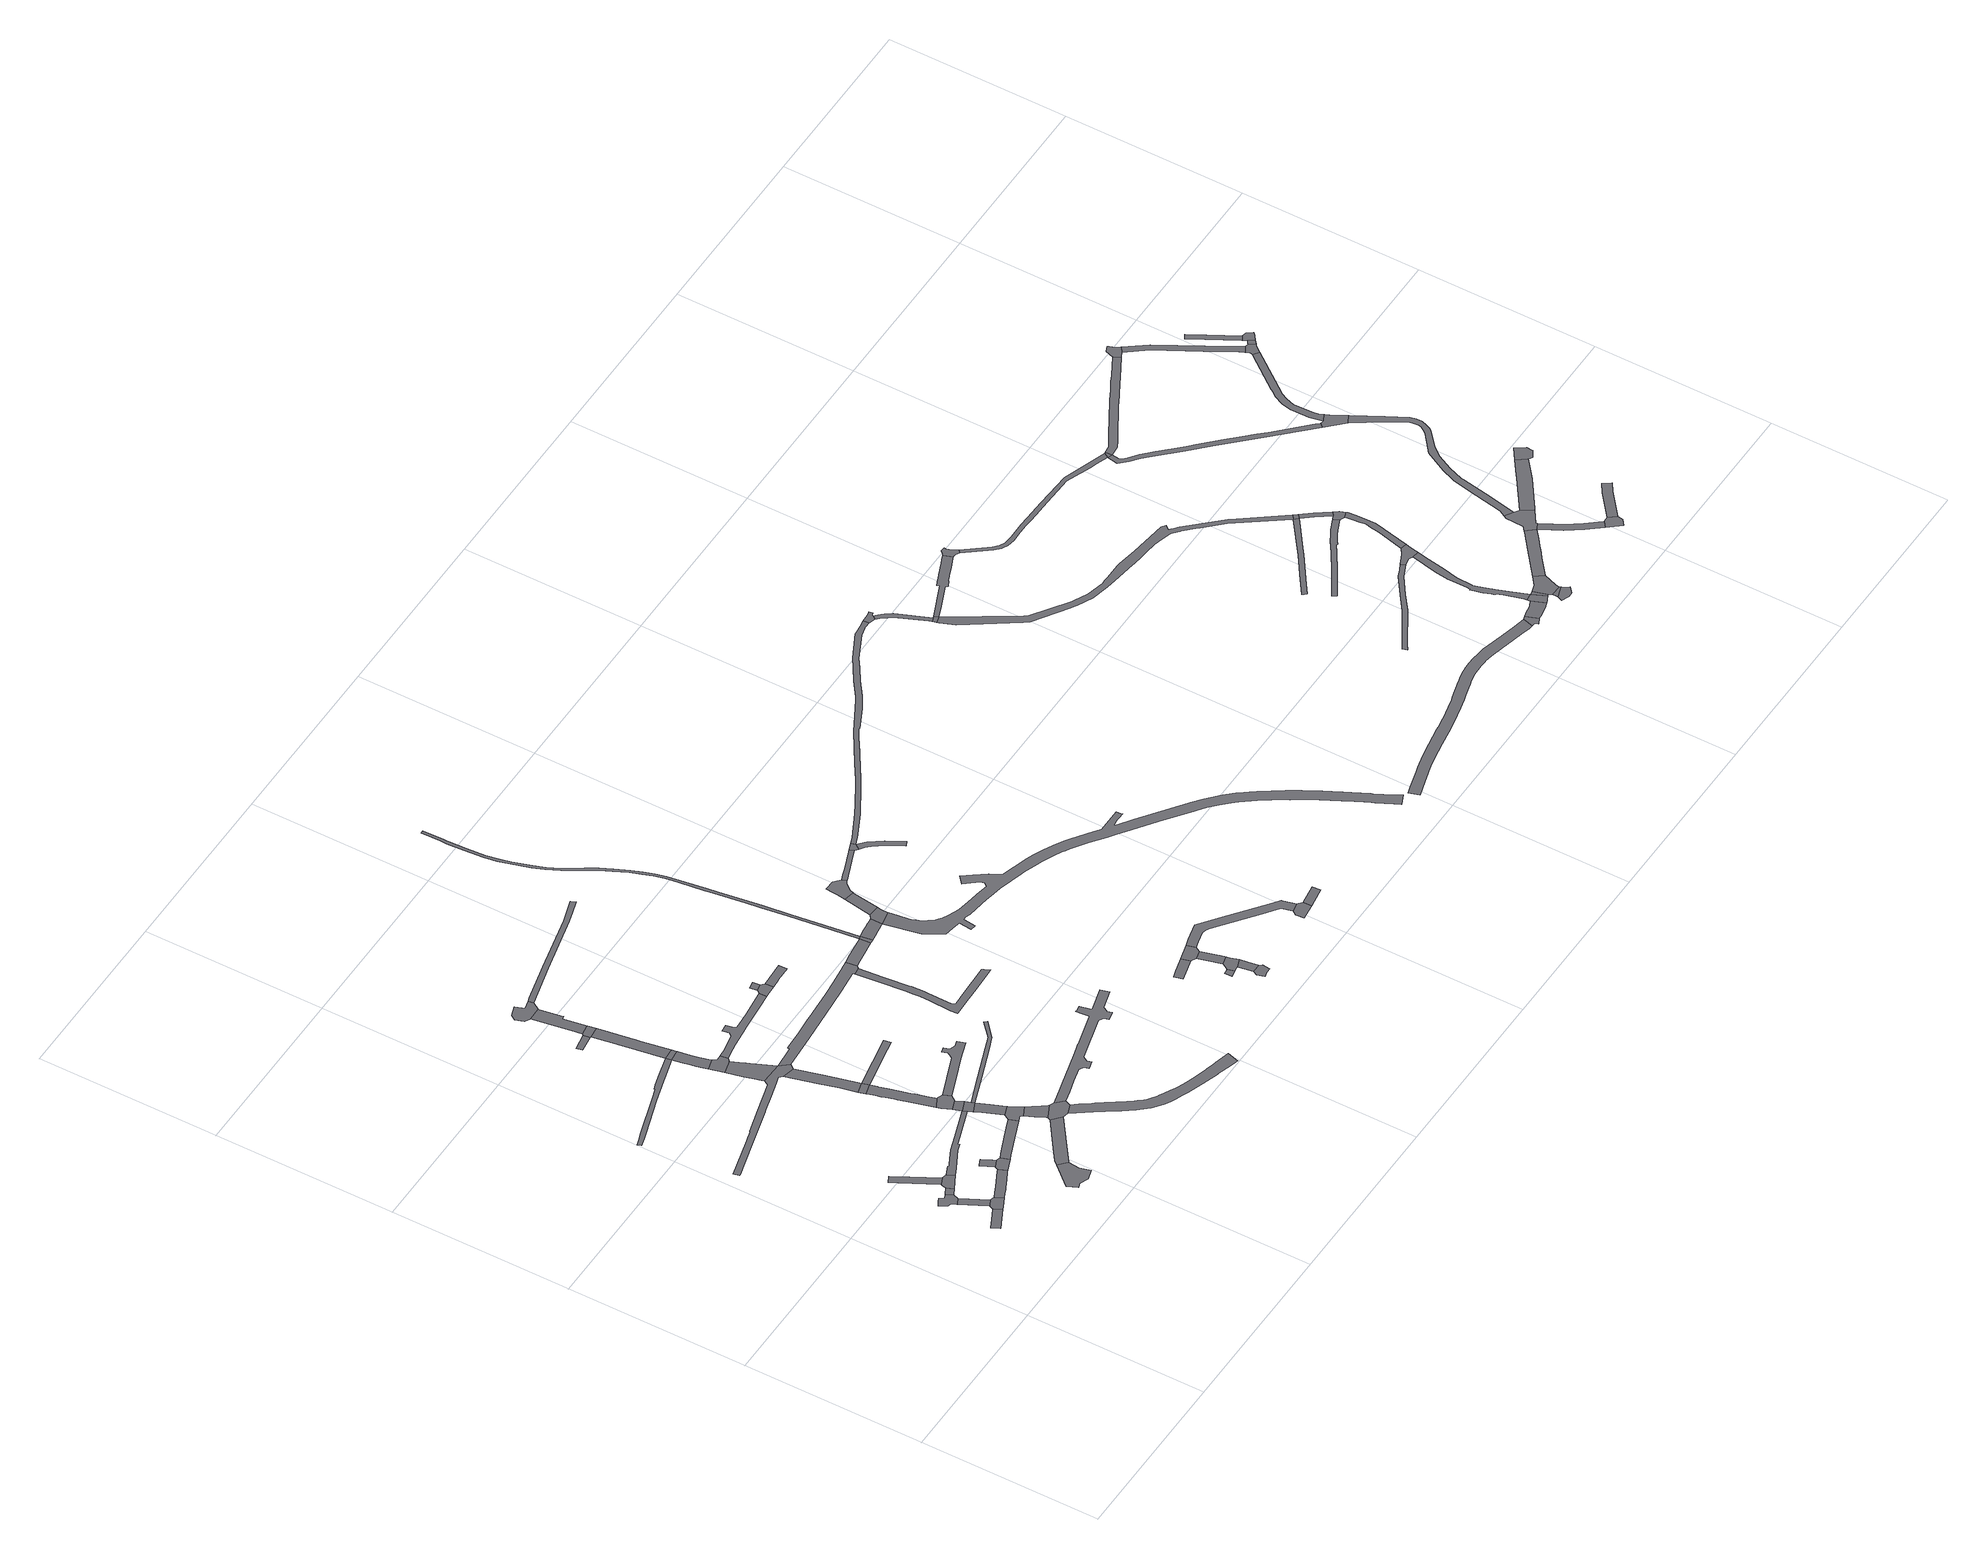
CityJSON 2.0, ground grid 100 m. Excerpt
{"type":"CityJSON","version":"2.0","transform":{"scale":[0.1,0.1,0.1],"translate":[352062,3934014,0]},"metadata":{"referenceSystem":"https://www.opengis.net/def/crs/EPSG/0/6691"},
"CityObjects":{
"road1":{"type":"Road","attributes":{"RoadStructureAttribute.sectionType":"1"},"geometry":[{"type":"MultiSurface","lod":"1","boundaries":[[[0,1,2,3,4,5]]]}]},
"road2":{"type":"Road","geometry":[{"type":"MultiSurface","lod":"1","boundaries":[[[6,7,8,9,10,11,12,13,14,15,16,17,18,19]]]}]},
"road3":{"type":"Road","attributes":{"RoadStructureAttribute.sectionType":"1"},"geometry":[{"type":"MultiSurface","lod":"1","boundaries":[[[20,14,13,21]]]}]},
"road4":{"type":"Road","geometry":[{"type":"MultiSurface","lod":"1","boundaries":[[[4,22,23,24,20,21,5]]]}]},
"road5":{"type":"Road","attributes":{"RoadStructureAttribute.sectionType":"1"},"geometry":[{"type":"MultiSurface","lod":"1","boundaries":[[[25,16,15,26,27]]]}]},
"road6":{"type":"Road","attributes":{"RoadStructureAttribute.sectionType":"1"},"geometry":[{"type":"MultiSurface","lod":"1","boundaries":[[[28,29,30,31,32,33]]]}]},
"road7":{"type":"Road","geometry":[{"type":"MultiSurface","lod":"1","boundaries":[[[34,35,28,33,36,25,27]]]}]},
"road8":{"type":"Road","attributes":{"RoadStructureAttribute.sectionType":"1"},"geometry":[{"type":"MultiSurface","lod":"1","boundaries":[[[37,38,39,24,23,40,41,42,43,44,45,46]]]}]},
"road9":{"type":"Road","attributes":{"RoadStructureAttribute.sectionType":"1"},"geometry":[{"type":"MultiSurface","lod":"1","boundaries":[[[47,48,49,50,51,52,53]]]}]},
"road10":{"type":"Road","geometry":[{"type":"MultiSurface","lod":"1","boundaries":[[[45,54,55,47,53,46]]]}]},
"road11":{"type":"Road","attributes":{"RoadStructureAttribute.sectionType":"1"},"geometry":[{"type":"MultiSurface","lod":"1","boundaries":[[[56,57,58,59,60,61,62,63,64,65,66,67,68,69,70,71,72,73,74,75,76,77,78]]]}]},
"road12":{"type":"Road","geometry":[{"type":"MultiSurface","lod":"1","boundaries":[[[79,80,81,82,83,84,85,86]]]}]},
"road13":{"type":"Road","attributes":{"RoadStructureAttribute.sectionType":"1"},"geometry":[{"type":"MultiSurface","lod":"1","boundaries":[[[87,88,89,90,91,92,93,94,95,96,97,98,99,100,101,102,103,87,104,105,106,107,108,109,110,111,112,113,114,115,116]]]}]},
"road14":{"type":"Road","attributes":{"RoadStructureAttribute.sectionType":"1"},"geometry":[{"type":"MultiSurface","lod":"1","boundaries":[[[34,117,118,119,120,121,122,123,124,125,126,127,128,129,35]]]}]},
"road15":{"type":"Road","attributes":{"RoadStructureAttribute.sectionType":"1"},"geometry":[{"type":"MultiSurface","lod":"1","boundaries":[[[130,131,132,133,134,135,136,137,138,55,54]]]}]},
"road16":{"type":"Road","attributes":{"RoadStructureAttribute.sectionType":"1"},"geometry":[{"type":"MultiSurface","lod":"1","boundaries":[[[85,139,140,141,142,143,144,86]]]}]},
"road17":{"type":"Road","attributes":{"RoadStructureAttribute.sectionType":"1"},"geometry":[{"type":"MultiSurface","lod":"1","boundaries":[[[145,146,147,148]]]}]},
"road18":{"type":"Road","geometry":[{"type":"MultiSurface","lod":"1","boundaries":[[[149,150,151,152,153,111,110,154]]]}]},
"road19":{"type":"Road","geometry":[{"type":"MultiSurface","lod":"1","boundaries":[[[155,156,88,87,116]]]}]},
"road20":{"type":"Road","geometry":[{"type":"MultiSurface","lod":"1","boundaries":[[[157,158,159,160,59,58,161,162,163,164,165,149,154]]]}]},
"road21":{"type":"Road","attributes":{"RoadStructureAttribute.sectionType":"1"},"geometry":[{"type":"MultiSurface","lod":"1","boundaries":[[[166,167,168,169,170,171,172,173,174,175,176,177,178,179,180,181,182,183,184,185]]]}]},
"road22":{"type":"Road","geometry":[{"type":"MultiSurface","lod":"1","boundaries":[[[175,186,187,176]]]}]},
"road23":{"type":"Road","attributes":{"RoadStructureAttribute.sectionType":"1"},"geometry":[{"type":"MultiSurface","lod":"1","boundaries":[[[188,189,190,123]]]}]},
"road24":{"type":"Road","attributes":{"RoadStructureAttribute.sectionType":"1"},"geometry":[{"type":"MultiSurface","lod":"1","boundaries":[[[191,192,193,187,186,194,56,78]]]}]},
"road25":{"type":"Road","geometry":[{"type":"MultiSurface","lod":"1","boundaries":[[[188,123,122,195,196,197,198]]]}]},
"road26":{"type":"Road","geometry":[{"type":"MultiSurface","lod":"1","boundaries":[[[199,190,189,200,201,166,185]]]}]},
"road27":{"type":"Road","attributes":{"RoadStructureAttribute.sectionType":"1"},"geometry":[{"type":"MultiSurface","lod":"1","boundaries":[[[156,202,203,204,205,206,207,208,209,210,211,212,88]]]}]},
"road28":{"type":"Road","attributes":{"RoadStructureAttribute.sectionType":"1"},"geometry":[{"type":"MultiSurface","lod":"1","boundaries":[[[213,214,197,196,215,216,217]]]}]},
"road29":{"type":"Road","geometry":[{"type":"MultiSurface","lod":"1","boundaries":[[[218,133,132,219,220,221,222,223,224,225,226,213,217]]]}]},
"road30":{"type":"Road","geometry":[{"type":"MultiSurface","lod":"1","boundaries":[[[147,207,206,227,228,148]]]}]},
"road31":{"type":"Road","attributes":{"RoadStructureAttribute.sectionType":"1"},"geometry":[{"type":"MultiSurface","lod":"1","boundaries":[[[227,229,230,231,232,233,234,235,228]]]}]},
"road32":{"type":"Road","attributes":{"RoadStructureAttribute.sectionType":"1"},"geometry":[{"type":"MultiSurface","lod":"1","boundaries":[[[221,236,237,238,239,240,241,242,243,222]]]}]},
"road33":{"type":"Road","geometry":[{"type":"MultiSurface","lod":"1","boundaries":[[[244,245,239,238,141,140,246,247]]]}]},
"road34":{"type":"Road","geometry":[{"type":"MultiSurface","lod":"1","boundaries":[[[234,233,248,249,250,251,252,253,254,255,256]]]}]},
"road35":{"type":"Road","attributes":{"RoadStructureAttribute.sectionType":"1"},"geometry":[{"type":"MultiSurface","lod":"1","boundaries":[[[175,257,258,259,186]]]}]},
"road36":{"type":"Road","attributes":{"RoadStructureAttribute.sectionType":"1"},"geometry":[{"type":"MultiSurface","lod":"1","boundaries":[[[260,261,262,263,264,265,266,267,268,269,270,271,272,201,200]]]}]},
"road37":{"type":"Road","geometry":[{"type":"MultiSurface","lod":"1","boundaries":[[[273,274,275,276,277,278,279,280,281,282,151,150,283,284,285,286,287,288]]]}]},
"road38":{"type":"Road","attributes":{"RoadStructureAttribute.sectionType":"1"},"geometry":[{"type":"MultiSurface","lod":"1","boundaries":[[[197,289,290,291,292,293,294,295,296,297,198]]]}]},
"road39":{"type":"Road","attributes":{"RoadStructureAttribute.sectionType":"1"},"geometry":[{"type":"MultiSurface","lod":"1","boundaries":[[[246,298,299,300,301,302,303,304,305,306,307,308,309,310,311,312,313,314,315,316,317,318,319,320,321,322,323,324,325,326,327,328,329,330,331,332,333,334,335,336,337,338,339,340,341,342,247]]]}]},
"road40":{"type":"Road","attributes":{"RoadStructureAttribute.sectionType":"1"},"geometry":[{"type":"MultiSurface","lod":"1","boundaries":[[[343,344,345,346,347,348,349,350,351,352,353,354,355,356,58,57,357,358,359,360,361,362,363]]]}]},
"road41":{"type":"Road","attributes":{"RoadStructureAttribute.sectionType":"1"},"geometry":[{"type":"MultiSurface","lod":"1","boundaries":[[[364,365,366,367,368,369,370,371,372,373,249,248]]]}]},
"road42":{"type":"Road","geometry":[{"type":"MultiSurface","lod":"1","boundaries":[[[374,375,376,377,378,273,288]]]}]},
"road43":{"type":"Road","attributes":{"RoadStructureAttribute.sectionType":"1"},"geometry":[{"type":"MultiSurface","lod":"1","boundaries":[[[379,380,378,377]]]}]},
"road44":{"type":"Road","geometry":[{"type":"MultiSurface","lod":"1","boundaries":[[[244,381,382,383,384,385,386,387,388,389,390,391,392,393,394,395,396,397,398,399,400,401,402,403,404,405,406,407,408,409,410,411,412,413,414,415,416,417,418,419,420,421,422,423,245]]]}]},
"road45":{"type":"Road","attributes":{"RoadStructureAttribute.sectionType":"1"},"geometry":[{"type":"MultiSurface","lod":"1","boundaries":[[[424,425,426,427,376,375]]]}]},
"road46":{"type":"Road","attributes":{"RoadStructureAttribute.sectionType":"1"},"geometry":[{"type":"MultiSurface","lod":"1","boundaries":[[[362,428,429,430,431,432,433,434,435,436,437,438,439,440,441,442,443,444,445,446,447,448,449,450,451,452,453,363]]]}]},
"road47":{"type":"Road","geometry":[{"type":"MultiSurface","lod":"1","boundaries":[[[343,454,455,456,457,458,459,344]]]}]},
"road48":{"type":"Road","geometry":[{"type":"MultiSurface","lod":"1","boundaries":[[[457,460,461,462,458]]]}]},
"road49":{"type":"Road","attributes":{"RoadStructureAttribute.sectionType":"1"},"geometry":[{"type":"MultiSurface","lod":"1","boundaries":[[[463,464,465,466,467,468,469,462,461,470,471,472,473,474,475,476,477,478]]]}]},
"road50":{"type":"Road","attributes":{"RoadStructureAttribute.sectionType":"1"},"geometry":[{"type":"MultiSurface","lod":"1","boundaries":[[[462,479,480,481,482,483,484,485,486,487,488,489,490,491,492,493,494,495,496,497,498,499,500,501,502,503,504,505,506,507,508,509,510,511,512,513,514,515,516,517,518,519,520,521,522,523,524,525,526,458]]]}]},
"road51":{"type":"Road","geometry":[{"type":"MultiSurface","lod":"1","boundaries":[[[527,528,529,530,531,532,463,478]]]}]},
"road52":{"type":"Road","attributes":{"RoadStructureAttribute.sectionType":"1"},"geometry":[{"type":"MultiSurface","lod":"1","boundaries":[[[533,534,535,536,537,538,539,540]]]}]},
"road53":{"type":"Road","geometry":[{"type":"MultiSurface","lod":"1","boundaries":[[[541,542,543,544]]]}]},
"road54":{"type":"Road","attributes":{"RoadStructureAttribute.sectionType":"1"},"geometry":[{"type":"MultiSurface","lod":"1","boundaries":[[[545,546,547,531,530]]]}]},
"road55":{"type":"Road","geometry":[{"type":"MultiSurface","lod":"1","boundaries":[[[548,549,550,551,552,553,554]]]}]},
"road56":{"type":"Road","geometry":[{"type":"MultiSurface","lod":"1","boundaries":[[[543,555,556,557,558,559,560,544]]]}]},
"road57":{"type":"Road","attributes":{"RoadStructureAttribute.sectionType":"1"},"geometry":[{"type":"MultiSurface","lod":"1","boundaries":[[[555,561,549,548,562,563,556]]]}]},
"road58":{"type":"Road","geometry":[{"type":"MultiSurface","lod":"1","boundaries":[[[564,565,566,540,539,567]]]}]},
"road59":{"type":"Road","attributes":{"RoadStructureAttribute.sectionType":"1"},"geometry":[{"type":"MultiSurface","lod":"1","boundaries":[[[568,569,564,567,570,559,558]]]}]},
"road60":{"type":"Road","geometry":[{"type":"MultiSurface","lod":"1","boundaries":[[[571,572,573,574,575,547,546,576,577,578,579]]]}]},
"road61":{"type":"Road","attributes":{"RoadStructureAttribute.sectionType":"1"},"geometry":[{"type":"MultiSurface","lod":"1","boundaries":[[[580,581,582,583,584,585,586,587,571,579]]]}]},
"road62":{"type":"Road","attributes":{"RoadStructureAttribute.sectionType":"1"},"geometry":[{"type":"MultiSurface","lod":"1","boundaries":[[[588,589,590,591,592,593,594,595,596,597,566,565,598,599,600,601,602,603,604,605,606,607]]]}]},
"road63":{"type":"Road","geometry":[{"type":"MultiSurface","lod":"1","boundaries":[[[608,609,583,582,610]]]}]},
"road64":{"type":"Road","attributes":{"RoadStructureAttribute.sectionType":"1"},"geometry":[{"type":"MultiSurface","lod":"1","boundaries":[[[610,611,612,613,614,615,616,617,608]]]}]},
"road65":{"type":"Road","geometry":[{"type":"MultiSurface","lod":"1","boundaries":[[[618,619,620,621,588,607]]]}]},
"road66":{"type":"Road","attributes":{"RoadStructureAttribute.sectionType":"1"},"geometry":[{"type":"MultiSurface","lod":"1","boundaries":[[[620,622,623,621]]]}]},
"road67":{"type":"Road","geometry":[{"type":"MultiSurface","lod":"1","boundaries":[[[624,625,626,627,628,629,630,631,632,633,634,635,636,637,638,639,640,641,642,643,644,645,646,647,648,649,650,651,652,653,654,655,656,657,658,659,660,661,662,663,664,665,666,667,668,669,670,671,672,673,674,675,676,677,678,679,680,681,682,683,684,685,686,687,688,689,690,691,692,693,694,695,696,697,698,699,700,701,702,703,704,705,706,707,708,709,710,711,712,713,714,715,716,717,718,719,720,721,722,723,724,725,726,727,728,729,730,731,732,733,734,735,736,737,738,739,740,741,742,743,744,745,527,478]]]}]},
"road68":{"type":"Road","attributes":{"RoadStructureAttribute.sectionType":"1"},"geometry":[{"type":"MultiSurface","lod":"1","boundaries":[[[746,747,748,749,750,751,752,753,754,755,756,757,758,759,760,761,609,608,762,763,764,765,766,767,768,769,770,771,772,773,774,775,776,777,778,779,780,781,782,783]]]}]},
"road69":{"type":"Road","geometry":[{"type":"MultiSurface","lod":"1","boundaries":[[[784,785,786,787,788,789,790,783,782,791,792]]]}]},
"road70":{"type":"Road","attributes":{"RoadStructureAttribute.sectionType":"1"},"geometry":[{"type":"MultiSurface","lod":"1","boundaries":[[[791,793,794,795,796,797,798,799,800,801,802,803,792]]]}]},
"road71":{"type":"Road","geometry":[{"type":"MultiSurface","lod":"1","boundaries":[[[798,797,804,805,806]]]}]},
"road72":{"type":"Road","attributes":{"RoadStructureAttribute.sectionType":"1"},"geometry":[{"type":"MultiSurface","lod":"1","boundaries":[[[807,808,809,810,811,812,813,814,815,816,817,818,819,820,821,822,823,824,825,826,827,828,829,830,831,832,833,834,835,836,837,838,839,840,841,842,843,844,845,846,847,848,849,850,851,852,853,854,855,856,857,858,859,860,861,862,863,864,865,866,867,868,869,870,871,872,873,874,875,876,877,878,879,880,881,882,883]]]}]},
"road73":{"type":"Road","attributes":{"RoadStructureAttribute.sectionType":"1"},"geometry":[{"type":"MultiSurface","lod":"1","boundaries":[[[805,884,885,886,887,888,889,890,891,892,893,894,895,896,897,898,899,900,901,902,903,904,806]]]}]},
"road74":{"type":"Road","geometry":[{"type":"MultiSurface","lod":"1","boundaries":[[[905,906,907,908,909,910,911,912,913,896,895,914,915,916,917]]]}]},
"road75":{"type":"Road","geometry":[{"type":"MultiSurface","lod":"1","boundaries":[[[804,918,919,920,921,922,923,924,925,926,927,928,929,930,931,932,933,934,935,936,937,938,939,940,941,942,943,944,945,946,947,948,949,950,951,952,953,954,955,956,957,958,959,960,961,962,963,964,805]]]}]},
"road76":{"type":"Road","attributes":{"RoadStructureAttribute.sectionType":"1"},"geometry":[{"type":"MultiSurface","lod":"1","boundaries":[[[965,966,967,968,969,970,971,972,973,974,975,976,977,978]]]}]},
"road77":{"type":"Road","geometry":[{"type":"MultiSurface","lod":"1","boundaries":[[[979,980,981,982,807,883]]]}]},
"road78":{"type":"Road","attributes":{"RoadStructureAttribute.sectionType":"1"},"geometry":[{"type":"MultiSurface","lod":"1","boundaries":[[[981,983,984,985,986,987,988,989,990,982]]]}]},
"road79":{"type":"Road","attributes":{"RoadStructureAttribute.sectionType":"1"},"geometry":[{"type":"MultiSurface","lod":"1","boundaries":[[[991,992,993,994,995,996,997,998,999,942]]]}]},
"road80":{"type":"Road","geometry":[{"type":"MultiSurface","lod":"1","boundaries":[[[988,987,1000,1001,1002,1003,1004]]]}]},
"road81":{"type":"Road","attributes":{"RoadStructureAttribute.sectionType":"1"},"geometry":[{"type":"MultiSurface","lod":"1","boundaries":[[[1005,1006,1007,1008,1009,1010,1011,1012,1013,1014,1015,1016,1017,1018,1019,1020,1021,1022,1023,1024,1025,1026,1027,1028,1029,1030,1031,1032,905,917]]]}]},
"road82":{"type":"Road","attributes":{"RoadStructureAttribute.sectionType":"1"},"geometry":[{"type":"MultiSurface","lod":"1","boundaries":[[[1033,1034,1035,1036,1037,1038,1039,1040,1041,1042,1043,1044,1045,1046,1047,1048,1049,1050,1051,1052,1053,1054]]]}]},
"road83":{"type":"Road","attributes":{"RoadStructureAttribute.sectionType":"1"},"geometry":[{"type":"MultiSurface","lod":"1","boundaries":[[[1055,1003,1002,1056]]]}]},
"road84":{"type":"Road","attributes":{"RoadStructureAttribute.sectionType":"1"},"geometry":[{"type":"MultiSurface","lod":"1","boundaries":[[[1003,1057,1058,1059,1060,1061,1062,1063,1064,1065,1066,1067,1068,1069,1070,1071,1072,1073,1074,1075,1076,1077,1078,1079,1080,1081,1082,1083,1084,1004]]]}]},
"road85":{"type":"Road","geometry":[{"type":"MultiSurface","lod":"1","boundaries":[[[1085,1086,1087,1088,1089,1090,1091]]]}]},
"road86":{"type":"Road","attributes":{"RoadStructureAttribute.sectionType":"1"},"geometry":[{"type":"MultiSurface","lod":"1","boundaries":[[[1092,1090,1089,1093,1094]]]}]},
"road87":{"type":"Road","geometry":[{"type":"MultiSurface","lod":"1","boundaries":[[[1095,1096,1097,1055,1056,1098,1094,1093,1099,1100,1101]]]}]},
"road88":{"type":"Road","geometry":[{"type":"MultiSurface","lod":"1","boundaries":[[[1102,1103,978,977,1104,1068,1067,1105,1106]]]}]},
"road89":{"type":"Road","geometry":[{"type":"MultiSurface","lod":"1","boundaries":[[[943,942,999,1107]]]}]},
"road90":{"type":"Road","attributes":{"RoadStructureAttribute.sectionType":"1"},"geometry":[{"type":"MultiSurface","lod":"1","boundaries":[[[1108,1109,1110,1111,1112,1113,1114,1115,1116,1117,1118,1119,1120,1102,1106]]]}]},
"road91":{"type":"Road","attributes":{"RoadStructureAttribute.sectionType":"1"},"geometry":[{"type":"MultiSurface","lod":"1","boundaries":[[[1121,1122,1107,999,1123,1124]]]}]},
"road92":{"type":"Road","attributes":{"RoadStructureAttribute.sectionType":"1"},"geometry":[{"type":"MultiSurface","lod":"1","boundaries":[[[1125,1126,1127,1095,1101,1128,1129,1130,1131,1132,1133]]]}]},
"road93":{"type":"Road","geometry":[{"type":"MultiSurface","lod":"1","boundaries":[[[1054,1053,1113,1112,1134,1121,1124]]]}]},
"road94":{"type":"Road","geometry":[{"type":"MultiSurface","lod":"1","boundaries":[[[1135,1136,1019,1018]]]}]},
"road95":{"type":"Road","geometry":[{"type":"MultiSurface","lod":"1","boundaries":[[[1137,1138,1139,1140,1141,1142,1125,1133,1143,1144,1145,1146,1147]]]}]},
"road96":{"type":"Road","attributes":{"RoadStructureAttribute.sectionType":"1"},"geometry":[{"type":"MultiSurface","lod":"1","boundaries":[[[1148,1149,1150,1151,1152,1153,1154,1155,1156,1143,1133]]]}]},
"road97":{"type":"Road","geometry":[{"type":"MultiSurface","lod":"1","boundaries":[[[1157,1158,1159,1160,1152,1151]]]}]},
"road98":{"type":"Road","attributes":{"RoadStructureAttribute.sectionType":"1"},"geometry":[{"type":"MultiSurface","lod":"1","boundaries":[[[1161,1162,1163,1164,1165,1166,1167,1168,1169,1170,1171,1172,1173,1174,1175,1176,1177,1178,1179,1180,1181,1182,1183,1135,1018]]]}]},
"road99":{"type":"Road","attributes":{"RoadStructureAttribute.sectionType":"1"},"geometry":[{"type":"MultiSurface","lod":"1","boundaries":[[[1184,1185,1186,1187,1188,1189,1190,1191,1137,1147]]]}]},
"road100":{"type":"Road","attributes":{"RoadStructureAttribute.sectionType":"1"},"geometry":[{"type":"MultiSurface","lod":"1","boundaries":[[[1159,1192,1193,1194,1195,1160]]]}]},
"road101":{"type":"Road","attributes":{"RoadStructureAttribute.sectionType":"1"},"geometry":[{"type":"MultiSurface","lod":"1","boundaries":[[[1196,1197,1198,1199,1200,1201,1202,1203,1204,1205,1206,1207,1208,1209,1210,1136,1135,1211,1212,1213,1214,1215,1216,1217,1218,1219,1220,1221,1222,1223]]]}]},
"road102":{"type":"Road","attributes":{"RoadStructureAttribute.sectionType":"1"},"geometry":[{"type":"MultiSurface","lod":"1","boundaries":[[[1224,1225,1226,1227,1228,1229,1230,1231,1232,1233,1234,1235,1236,1237,1139,1138,1238,1239,1240,1241,1242,1243,1244,1245,1246,1247,1248,1249,1250,1251,1252,1253,1254]]]}]},
"road103":{"type":"Road","geometry":[{"type":"MultiSurface","lod":"1","boundaries":[[[1255,1169,1168,1254,1253,1256,1257,1258,1259]]]}]},
"road104":{"type":"Road","geometry":[{"type":"MultiSurface","lod":"1","boundaries":[[[1260,1261,1262,1188,1187,1263,1264,1265]]]}]},
"road105":{"type":"Road","attributes":{"RoadStructureAttribute.sectionType":"1"},"geometry":[{"type":"MultiSurface","lod":"1","boundaries":[[[1266,1267,1268,1269,1270,1271,1272,1273,1274,1275,1276,1277,1278,1279,1280,1281,1282,1283,1284,1285,1286,1259,1258]]]}]},
"road106":{"type":"Road","geometry":[{"type":"MultiSurface","lod":"1","boundaries":[[[1287,1223,1222,1288,1289,1290,1291,1292]]]}]},
"road107":{"type":"Road","attributes":{"RoadStructureAttribute.sectionType":"1"},"geometry":[{"type":"MultiSurface","lod":"1","boundaries":[[[1293,1294,1295,1289,1288,1296,1297,1298,1299,1300,1301]]]}]},
"road108":{"type":"Road","geometry":[{"type":"MultiSurface","lod":"1","boundaries":[[[1300,1302,1274,1273,1303,1304,1305,1301]]]}]},
"road109":{"type":"Road","attributes":{"RoadStructureAttribute.sectionType":"1"},"geometry":[{"type":"MultiSurface","lod":"1","boundaries":[[[1306,1307,1308,1309,1310,1311]]]}]},
"road110":{"type":"Road","attributes":{"RoadStructureAttribute.sectionType":"1"},"geometry":[{"type":"MultiSurface","lod":"1","boundaries":[[[1312,1313,1305,1304,1314]]]}]},
"road111":{"type":"Road","geometry":[{"type":"MultiSurface","lod":"1","boundaries":[[[1315,1316,1317,1318,1306,1311,1312,1314]]]}]}
},
"vertices":[
[491,497,0],[412,458,0],[434,413,0],[519,455,0],[549,470,0],[527,515,0],
[414,756,0],[407,752,0],[411,745,0],[431,709,0],[445,705,0],[451,704,0],[453,699,0],[464,678,0],[500,696,0],[509,725,0],[490,763,0],[466,751,0],[452,776,0],[430,765,0],
[572,555,0],[536,536,0],
[564,477,0],[618,503,0],[596,548,0],
[528,783,0],[512,726,0],[545,744,0],
[577,831,0],[500,973,0],[453,1061,0],[416,1040,0],[439,997,0],[538,813,0],
[625,785,0],[605,824,0],[535,802,0],
[753,625,0],[661,579,0],[649,573,0],[644,516,0],[671,528,0],[680,533,0],[728,557,0],[774,580,0],[787,585,0],[768,631,0],
[814,668,0],[806,686,0],[780,739,0],[768,733,0],[740,720,0],[742,714,0],[774,648,0],
[856,614,0],[837,660,0],
[834,1830,0],[853,1857,0],[812,1902,0],[692,1906,0],[677,1880,0],[505,1833,0],[365,1795,0],[362,1794,0],[363,1791,0],[320,1780,0],[302,1775,0],[77,1715,0],[86,1682,0],[97,1685,0],[149,1699,0],[329,1747,0],[515,1798,0],[528,1802,0],[619,1827,0],[707,1851,0],[735,1859,0],[747,1862,0],[765,1845,0],
[841,286,0],[865,230,0],[890,241,0],[937,221,0],[994,239,0],[976,299,0],[985,361,0],[940,400,0],
[581,2366,0],[575,2397,0],[464,2368,0],[396,2348,0],[369,2339,0],[370,2332,0],[296,2309,0],[81,2241,0],[33,2225,0],[4,2216,0],[12,2193,0],[40,2202,0],[58,2207,0],[95,2220,0],[303,2286,0],[438,2326,0],[474,2337,0],[590,2310,0],[597,2277,0],[602,2260,0],[603,2250,0],[605,2242,0],[614,2208,0],[620,2184,0],[680,2199,0],[679,2205,0],[662,2262,0],[658,2283,0],[653,2303,0],[642,2372,0],
[669,808,0],[774,863,0],[816,877,0],[813,885,0],[854,899,0],[1025,958,0],[1016,981,0],[847,922,0],[762,893,0],[734,879,0],[678,851,0],[663,843,0],[659,850,0],
[881,625,0],[989,669,0],[1098,712,0],[1080,759,0],[1027,738,0],[970,716,0],[954,709,0],[911,691,0],[862,671,0],
[1117,457,0],[1232,540,0],[1182,584,0],[1079,509,0],[1005,456,0],[961,424,0],
[408,2803,0],[414,2771,0],[505,2784,0],[499,2819,0],
[714,2122,0],[729,2136,0],[726,2179,0],[698,2177,0],[682,2198,0],[640,2103,0],
[641,2377,0],[637,2400,0],
[664,2008,0],[675,1966,0],[688,1922,0],[689,1917,0],[800,1930,0],[767,2003,0],[764,2010,0],[748,2048,0],[743,2059,0],
[1023,1131,0],[1019,1141,0],[1011,1170,0],[992,1238,0],[988,1249,0],[974,1304,0],[954,1373,0],[943,1413,0],[941,1419,0],[932,1456,0],[873,1440,0],[878,1421,0],[886,1394,0],[893,1366,0],[895,1359,0],[912,1304,0],[917,1287,0],[931,1234,0],[962,1124,0],[968,1101,0],
[922,1495,0],[862,1478,0],
[1073,1005,0],[1054,1048,0],[998,1025,0],
[812,1671,0],[840,1567,0],[857,1499,0],[872,1686,0],
[1026,958,0],[1037,933,0],[1092,957,0],[1086,974,0],
[977,1078,0],[1074,1077,0],[1058,1119,0],
[610,2560,0],[605,2590,0],[603,2601,0],[600,2618,0],[572,2788,0],[512,2782,0],[526,2698,0],[535,2646,0],[542,2602,0],[551,2547,0],[574,2405,0],
[1151,812,0],[1120,888,0],[1055,891,0],[1063,871,0],[1097,790,0],
[1086,769,0],[1128,724,0],[1136,717,0],[1139,711,0],[1193,736,0],[1187,745,0],[1184,749,0],[1168,778,0],[1152,810,0],
[564,2836,0],[505,2827,0],
[543,2961,0],[543,2964,0],[559,2966,0],[556,2981,0],[537,3098,0],[461,3095,0],[497,2886,0],
[1162,660,0],[1188,606,0],[1190,602,0],[1263,637,0],[1261,640,0],[1242,668,0],[1215,705,0],[1202,724,0],
[1330,585,0],[1291,626,0],[1265,533,0],[1319,556,0],
[563,3139,0],[556,3166,0],[510,3154,0],[509,3157,0],[504,3171,0],[492,3206,0],[435,3185,0],[419,3158,0],[435,3111,0],
[1116,1493,0],[1232,1515,0],[1225,1552,0],
[1189,1121,0],[1309,1166,0],[1415,1203,0],[1400,1245,0],[1372,1235,0],[1342,1246,0],[1335,1266,0],[1330,1279,0],[1303,1272,0],[1312,1243,0],[1313,1239,0],[1293,1208,0],[1267,1198,0],
[1181,2233,0],[1025,2216,0],[935,2208,0],[921,2221,0],[914,2261,0],[875,2257,0],[880,2217,0],[866,2200,0],[762,2182,0],[730,2180,0],[793,2148,0],[827,2154,0],[947,2168,0],[955,2169,0],[1111,2185,0],[1184,2191,0],
[1256,1017,0],[1437,1084,0],[1513,1113,0],[1560,1156,0],[1594,1186,0],[1581,1200,0],[1503,1129,0],[1431,1102,0],[1248,1033,0],
[1336,431,0],[1369,383,0],[1415,318,0],[1456,261,0],[1479,233,0],[1505,206,0],[1528,187,0],[1557,166,0],[1576,155,0],[1587,148,0],[1620,133,0],[1659,116,0],[1686,105,0],[1701,99,0],[1776,73,0],[1865,46,0],[1867,45,0],[1949,20,0],[1952,20,0],[1983,12,0],[1992,9,0],[2011,73,0],[1998,77,0],[1928,94,0],[1910,99,0],[1868,110,0],[1866,110,0],[1794,130,0],[1726,153,0],[1683,172,0],[1652,187,0],[1625,201,0],[1595,217,0],[1592,219,0],[1564,237,0],[1545,253,0],[1524,274,0],[1513,287,0],[1505,298,0],[1483,328,0],[1419,418,0],[1406,437,0],[1392,456,0],[1384,466,0],[1347,518,0],
[1587,1920,0],[1578,1981,0],[1530,1975,0],[1523,1974,0],[1452,1966,0],[1434,1963,0],[1340,1953,0],[1249,1947,0],[1199,1943,0],[1153,1940,0],[1054,1933,0],[950,1925,0],[940,1925,0],[940,1915,0],[1045,1871,0],[1222,1884,0],[1305,1890,0],[1398,1898,0],[1532,1914,0],[1533,1902,0],[1573,1907,0],
[799,3197,0],[1122,3273,0],[1175,3289,0],[1251,3312,0],[1238,3338,0],[1179,3320,0],[1111,3299,0],[792,3225,0],[769,3221,0],[579,3173,0],
[1222,2194,0],[1255,2196,0],[1252,2242,0],[1235,2258,0],[1195,2250,0],
[1230,2298,0],[1190,2292,0],
[1393,601,0],[1467,621,0],[1545,641,0],[1571,626,0],[1577,601,0],[1621,612,0],[1615,638,0],[1630,664,0],[1873,728,0],[1874,728,0],[1875,728,0],[1875,729,0],[1876,729,0],[1876,728,0],[1877,728,0],[1902,714,0],[1909,686,0],[1954,698,0],[1957,698,0],[1950,726,0],[1951,727,0],[1965,752,0],[2068,779,0],[2055,828,0],[2051,827,0],[1925,793,0],[1922,806,0],[1910,857,0],[1877,853,0],[1875,853,0],[1872,853,0],[1874,815,0],[1876,792,0],[1877,785,0],[1877,781,0],[1876,780,0],[1874,780,0],[1687,730,0],[1686,730,0],[1668,726,0],[1614,711,0],[1423,661,0],[1389,652,0],
[1305,2200,0],[1308,2200,0],[1392,2202,0],[1393,2249,0],
[1547,1775,0],[1547,1768,0],[1561,1634,0],[1563,1612,0],[1564,1592,0],[1567,1553,0],[1566,1495,0],[1562,1375,0],[1566,1338,0],[1677,1342,0],[1748,1345,0],[1881,1350,0],[1883,1350,0],[1897,1351,0],[1883,1382,0],[1881,1386,0],[1878,1390,0],[1685,1383,0],[1618,1380,0],[1603,1396,0],[1607,1536,0],[1607,1554,0],[1602,1625,0],[1601,1638,0],[1590,1747,0],[1586,1780,0],
[1591,1922,0],[1599,1923,0],[1673,1933,0],[1751,1944,0],[1748,2005,0],[1612,1986,0],
[1772,1946,0],[1774,1947,0],[1764,2012,0],
[1891,2028,0],[1889,2028,0],[1885,2028,0],[1873,2026,0],[1847,2023,0],[1833,2021,0],[1809,2018,0],[1815,1952,0],[1818,1952,0],[1853,1957,0],[1854,1957,0],[1873,1960,0],[1881,1961,0],[1888,1961,0],[1890,1962,0],[1892,1962,0],
[1746,2153,0],[1716,2379,0],[1696,2524,0],[1663,2759,0],[1655,2815,0],[1635,2956,0],[1623,3026,0],[1609,3082,0],[1590,3138,0],[1567,3197,0],[1532,3272,0],[1501,3336,0],[1468,3395,0],[1407,3491,0],[1374,3559,0],[1350,3621,0],[1319,3720,0],[1303,3783,0],[1290,3852,0],[1283,3956,0],[1277,4053,0],[1277,4055,0],[1278,4086,0],[1276,4196,0],[1260,4196,0],[1262,4087,0],[1261,4053,0],[1267,3955,0],[1274,3850,0],[1287,3780,0],[1304,3716,0],[1335,3616,0],[1359,3553,0],[1393,3483,0],[1454,3386,0],[1487,3328,0],[1518,3265,0],[1553,3191,0],[1574,3133,0],[1594,3078,0],[1607,3023,0],[1619,2953,0],[1639,2813,0],[1642,2794,0],[1669,2603,0],[1681,2522,0],[1699,2382,0],[1730,2151,0],
[1971,1981,0],[1971,2001,0],[1971,2019,0],[1973,2038,0],[1911,2044,0],[1893,2029,0],
[2355,577,0],[2316,567,0],[2320,554,0],[2329,519,0],[2368,529,0],[2377,532,0],[2452,551,0],[2436,599,0],
[2462,366,0],[2466,325,0],[2503,332,0],[2493,370,0],
[1995,2187,0],[1996,2189,0],[1939,2200,0],
[2596,251,0],[2548,252,0],[2536,229,0],[2548,187,0],[2574,194,0],[2602,195,0],[2607,237,0],
[2531,336,0],[2580,354,0],[2567,399,0],[2562,418,0],[2514,405,0],[2512,401,0],
[2539,299,0],[2586,311,0],[2585,321,0],
[2527,549,0],[2542,575,0],[2529,624,0],[2478,536,0],
[2554,449,0],[2550,464,0],[2491,487,0],
[2043,2283,0],[2008,2314,0],[1951,2317,0],[1949,2277,0],[1947,2248,0],[2006,2215,0],[2035,2251,0],[2047,2257,0],[2053,2259,0],
[2081,2271,0],[2231,2328,0],[2245,2333,0],[2235,2356,0],[2224,2352,0],[2222,2351,0],[2113,2309,0],[2073,2295,0],
[3043,308,0],[3027,376,0],[3025,385,0],[2992,410,0],[2805,553,0],[2668,659,0],[2667,659,0],[2568,635,0],[2548,629,0],[2540,627,0],[2561,581,0],[2579,586,0],[2640,601,0],[2669,595,0],[2686,582,0],[2774,513,0],[2916,405,0],[2948,380,0],[2980,356,0],[2994,298,0],
[2283,2348,0],[2274,2372,0],[2261,2320,0],
[2288,2300,0],[2310,2278,0],[2352,2220,0],[2399,2133,0],[2428,2146,0],[2375,2241,0],[2325,2308,0],
[2977,273,0],[2983,228,0],[3071,240,0],[3071,286,0],
[3186,257,0],[3180,301,0],
[1933,1763,0],[1950,1734,0],[1993,1662,0],[2063,1649,0],[2078,1646,0],[2090,1645,0],[2082,1574,0],[2113,1570,0],[2122,1640,0],[2140,1638,0],[2165,1630,0],[2294,1612,0],[2326,1607,0],[2390,1594,0],[2534,1555,0],[2560,1546,0],[2606,1530,0],[2650,1514,0],[2711,1486,0],[2754,1464,0],[2771,1455,0],[2792,1442,0],[2831,1416,0],[2878,1384,0],[2954,1327,0],[2991,1299,0],[3055,1251,0],[3194,1151,0],[3305,1069,0],[3375,1016,0],[3420,974,0],[3441,952,0],[3447,946,0],[3451,941,0],[3472,918,0],[3486,902,0],[3541,831,0],[3618,714,0],[3623,707,0],[3628,696,0],[3656,651,0],[3686,601,0],[3701,574,0],[3705,566,0],[3726,526,0],[3751,479,0],[3758,463,0],[3800,380,0],[3817,348,0],[3824,332,0],[3864,250,0],[3881,216,0],[3937,243,0],[3893,328,0],[3870,373,0],[3866,383,0],[3823,468,0],[3805,504,0],[3781,553,0],[3759,593,0],[3744,620,0],[3742,623,0],[3709,680,0],[3693,707,0],[3670,746,0],[3594,863,0],[3576,885,0],[3571,891,0],[3538,935,0],[3531,944,0],[3486,994,0],[3418,1057,0],[3364,1100,0],[3358,1105,0],[3121,1278,0],[3055,1327,0],[3038,1340,0],[3077,1346,0],[3095,1345,0],[3125,1343,0],[3124,1357,0],[3122,1377,0],[2986,1377,0],[2984,1379,0],[2954,1401,0],[2884,1451,0],[2858,1470,0],[2824,1493,0],[2801,1507,0],[2772,1523,0],[2719,1549,0],[2670,1571,0],[2624,1589,0],[2549,1612,0],[2489,1630,0],[2479,1632,0],[2444,1693,0],[2402,1755,0],[2362,1808,0],[2320,1769,0],[2378,1700,0],[2382,1678,0],[2370,1658,0],[2337,1665,0],[2296,1672,0],[2260,1677,0],[2210,1685,0],[2167,1693,0],[2135,1704,0],[2104,1716,0],[2077,1733,0],[2062,1744,0],[2048,1754,0],[2038,1765,0],[2031,1774,0],[2026,1782,0],[2016,1795,0],[2008,1809,0],[1997,1836,0],[1988,1860,0],[1985,1877,0],[1974,1961,0],
[3549,3086,0],[3509,3082,0],[3493,3080,0],[3347,3008,0],[3293,2972,0],[3220,2924,0],[3131,2861,0],[3112,2847,0],[2971,2773,0],[2928,2748,0],[2749,2635,0],[2654,2572,0],[2490,2477,0],[2475,2469,0],[2455,2457,0],[2314,2388,0],[2297,2354,0],[2324,2366,0],[2466,2434,0],[2493,2450,0],[2498,2452,0],[2592,2507,0],[2670,2553,0],[2879,2689,0],[2893,2698,0],[2957,2738,0],[2960,2733,0],[3079,2793,0],[3134,2825,0],[3154,2837,0],[3236,2897,0],[3308,2945,0],[3362,2981,0],[3501,3050,0],[3548,3061,0],[3554,3061,0],[3590,3061,0],[3587,3091,0],
[3638,3070,0],[3644,3074,0],[3653,3078,0],[3659,3081,0],[3654,3100,0],[3649,3099,0],[3630,3096,0],[3625,3049,0],[3642,3067,0],
[3652,3023,0],[3668,3001,0],[3684,2980,0],[3752,2818,0],[3757,2804,0],[3782,2812,0],[3706,2993,0],[3681,3026,0],[3670,3040,0],[3661,3049,0],[3659,3051,0],
[3764,2781,0],[3801,2793,0],[3791,2816,0],
[5252,352,0],[5189,363,0],[5100,385,0],[4980,415,0],[4972,416,0],[4939,421,0],[4902,425,0],[4859,426,0],[4830,424,0],[4800,421,0],[4769,416,0],[4751,412,0],[4732,407,0],[4727,406,0],[4625,377,0],[4608,372,0],[4554,359,0],[4552,358,0],[4536,355,0],[4533,355,0],[4517,351,0],[4502,348,0],[4474,342,0],[4416,333,0],[4414,333,0],[4401,331,0],[4346,322,0],[4321,318,0],[4294,312,0],[4269,308,0],[4266,307,0],[4211,297,0],[4158,284,0],[4137,279,0],[4124,275,0],[4103,269,0],[4002,241,0],[3964,230,0],[3981,172,0],[4064,197,0],[4118,212,0],[4140,218,0],[4171,226,0],[4223,238,0],[4224,238,0],[4263,246,0],[4277,248,0],[4329,258,0],[4412,270,0],[4425,271,0],[4486,283,0],[4494,285,0],[4531,293,0],[4534,294,0],[4546,296,0],[4560,299,0],[4568,300,0],[4609,311,0],[4635,317,0],[4639,318,0],[4669,327,0],[4720,341,0],[4743,348,0],[4752,350,0],[4757,352,0],[4780,357,0],[4811,362,0],[4841,365,0],[4860,365,0],[4874,366,0],[4910,364,0],[4912,364,0],[4940,361,0],[4975,354,0],[5162,308,0],[5216,294,0],[5234,291,0],
[3851,2813,0],[3993,2872,0],[3998,2859,0],[4032,2874,0],[4034,2878,0],[4042,2882,0],[4063,2891,0],[4101,2906,0],[4133,2919,0],[4154,2928,0],[4170,2935,0],[4183,2940,0],[4164,2989,0],[4151,2983,0],[4136,2977,0],[4114,2968,0],[4043,2938,0],[4021,2929,0],[4014,2926,0],[3977,2909,0],[3981,2897,0],
[4237,2941,0],[4220,2966,0],[4213,2983,0],[4210,2993,0],[4212,3009,0],[4185,3011,0],[4182,3004,0],[4175,2995,0],[4168,2992,0],[4193,2941,0],[4195,2940,0],[4204,2939,0],[4220,2927,0],
[3768,2769,0],[3797,2691,0],[3871,2582,0],[3981,2422,0],[4000,2394,0],[4184,2275,0],[4206,2260,0],[4214,2256,0],[4297,2217,0],[4398,2193,0],[4452,2185,0],[4586,2165,0],[4600,2163,0],[4655,2157,0],[4691,2154,0],[4757,2145,0],[4782,2140,0],[4844,2124,0],[4862,2115,0],[4898,2085,0],[4903,2081,0],[4953,2029,0],[4968,2012,0],[5061,1915,0],[5251,1656,0],[5274,1672,0],[5091,1921,0],[5086,1927,0],[4989,2031,0],[4921,2101,0],[4900,2121,0],[4890,2130,0],[4875,2140,0],[4897,2164,0],[4876,2179,0],[4672,2206,0],[4562,2224,0],[4541,2227,0],[4450,2227,0],[4425,2227,0],[4404,2227,0],[4309,2250,0],[4240,2283,0],[4222,2291,0],[4028,2425,0],[4019,2439,0],[3913,2610,0],
[5225,1037,0],[5184,1020,0],[5085,951,0],[4997,885,0],[4823,782,0],[4776,754,0],[4786,728,0],[4816,747,0],[5012,864,0],[5099,930,0],[5196,997,0],[5235,1014,0],[5269,1031,0],[5258,1053,0],
[5255,289,0],[5264,272,0],[5296,289,0],[5272,358,0],
[5323,291,0],[5347,296,0],[5372,302,0],[5394,309,0],[5405,313,0],[5374,387,0],[5341,369,0],[5298,365,0],
[5059,1513,0],[4952,1439,0],[4839,1361,0],[4846,1351,0],[4855,1339,0],[4938,1396,0],[5075,1491,0],[5088,1501,0],[5269,1634,0],
[5417,318,0],[5424,321,0],[5447,333,0],[5412,406,0],[5373,404,0],
[4289,2838,0],[4322,2796,0],[4354,2768,0],[4386,2752,0],[4429,2744,0],[4472,2745,0],[4541,2746,0],[4580,2744,0],[4631,2741,0],[4692,2739,0],[4903,2731,0],[5038,2680,0],[5081,2665,0],[5142,2642,0],[5157,2670,0],[5097,2690,0],[4917,2752,0],[4715,2762,0],[4632,2766,0],[4593,2768,0],[4541,2770,0],[4520,2771,0],[4482,2769,0],[4442,2769,0],[4393,2773,0],[4366,2787,0],[4338,2811,0],[4307,2852,0],
[5284,1463,0],[5254,1447,0],[5219,1427,0],[5154,1383,0],[5148,1379,0],[5056,1322,0],[4958,1263,0],[4906,1232,0],[4911,1223,0],[4920,1208,0],[4971,1239,0],[5056,1290,0],[5070,1299,0],[5163,1356,0],[5167,1359,0],[5214,1390,0],[5217,1385,0],[5237,1398,0],[5271,1418,0],[5298,1433,0],[5363,1461,0],[5350,1492,0],
[5433,412,0],[5456,337,0],
[5375,509,0],[5352,574,0],[5347,587,0],[5337,616,0],[5336,620,0],[5319,682,0],[5320,687,0],[5325,777,0],[5340,852,0],[5364,979,0],[5372,1020,0],[5335,1028,0],[5303,884,0],[5292,804,0],[5292,795,0],[5293,695,0],[5293,688,0],[5292,679,0],[5286,676,0],[5292,653,0],[5300,623,0],[5303,610,0],[5317,572,0],[5320,563,0],[5324,553,0],[5330,555,0],[5341,518,0],[5372,419,0],
[5497,241,0],[5524,243,0],[5555,270,0],[5535,294,0],[5531,306,0],[5467,285,0],[5456,257,0],
[5467,296,0],[5528,314,0],[5467,315,0],
[5520,462,0],[5473,424,0],[5452,418,0],[5467,321,0],[5526,321,0],[5533,340,0],[5558,414,0],
[5354,1107,0],[5319,1083,0],[5313,1039,0],[5381,1062,0],[5389,1100,0],
[5290,1651,0],
[5432,1299,0],[5433,1366,0],[5431,1408,0],[5426,1452,0],[5423,1461,0],[5391,1450,0],[5393,1444,0],[5398,1405,0],[5400,1366,0],[5405,1346,0],[5405,1334,0],[5399,1306,0],[5389,1252,0],
[5393,1518,0],[5338,1593,0],[5317,1577,0],[5371,1502,0],
[5762,656,0],[5753,648,0],[5663,576,0],[5650,487,0],[5676,507,0],[5695,522,0],[5714,537,0],[5751,567,0],[5802,607,0],
[5412,1492,0],
[5169,2633,0],[5164,2670,0],
[5868,745,0],[5843,764,0],[5797,790,0],[5789,774,0],[5787,682,0],[5787,676,0],[5837,626,0],[5834,632,0],[5874,660,0],[5904,680,0],[5909,684,0],
[5837,543,0],[5865,492,0],[5923,408,0],[5986,331,0],[6018,357,0],[5956,433,0],[5899,514,0],[5873,561,0],[5871,566,0],
[6044,260,0],[6076,286,0],[6079,316,0],[6049,356,0],
[5130,2581,0],[5173,2538,0],[5218,2502,0],[5259,2461,0],[5376,2341,0],[5470,2246,0],[5648,2063,0],[5851,1855,0],[5871,1874,0],[5855,1892,0],[5690,2061,0],[5651,2101,0],[5590,2164,0],[5537,2219,0],[5438,2318,0],[5404,2353,0],[5297,2462,0],[5296,2463,0],[5241,2519,0],[5240,2520,0],[5190,2559,0],[5181,2567,0],[5162,2589,0],
[5920,691,0],[5947,709,0],[6082,803,0],[6185,888,0],[6149,941,0],[6119,920,0],[6064,881,0],[6050,870,0],
[6211,424,0],[6258,455,0],[6231,497,0],[6181,464,0],
[5623,2911,0],[5585,2891,0],[5544,2868,0],[5503,2846,0],[5481,2834,0],[5437,2810,0],[5405,2792,0],[5389,2782,0],[5342,2755,0],[5302,2732,0],[5281,2720,0],[5238,2695,0],[5215,2681,0],[5208,2678,0],[5204,2675,0],[5180,2634,0],[5223,2638,0],[5258,2657,0],[5282,2670,0],[5342,2705,0],[5410,2745,0],[5458,2773,0],[5523,2808,0],[5534,2814,0],[5596,2848,0],[5630,2866,0],[5753,2933,0],[5733,2971,0],
[6040,1616,0],[6100,1514,0],[6106,1488,0],[6107,1463,0],[6102,1445,0],[6092,1425,0],[6074,1404,0],[5972,1323,0],[5906,1202,0],[5880,1135,0],[5875,1121,0],[5872,1109,0],[5855,1022,0],[5816,823,0],[5864,865,0],[5873,912,0],[5905,1086,0],[5908,1099,0],[5939,1183,0],[5980,1266,0],[6021,1317,0],[6096,1383,0],[6105,1393,0],[6118,1409,0],[6130,1435,0],[6137,1460,0],[6136,1492,0],[6128,1525,0],[6071,1633,0],[5987,1785,0],[5943,1761,0],
[5889,1870,0],[5976,1804,0],[5953,1845,0],[5932,1891,0],[5892,1870,0],
[6246,902,0],[6250,936,0],[6215,986,0],[6188,886,0],[6208,875,0],[6248,900,0],
[5921,1918,0],[5916,1951,0],[5913,2055,0],[5928,2105,0],[5944,2136,0],[6002,2211,0],[6103,2343,0],[6128,2376,0],[6099,2398,0],[6069,2362,0],[6062,2353,0],[5973,2235,0],[5945,2198,0],[5935,2184,0],[5932,2179,0],[5912,2154,0],[5892,2110,0],[5888,2102,0],[5876,2051,0],[5876,1943,0],[5889,1882,0],
[5748,3016,0],[5782,2949,0],[5812,2971,0],[5797,2990,0],[5783,3022,0],[5780,3030,0],
[6123,2458,0],[6027,2627,0],[5898,2856,0],[5867,2837,0],[5908,2766,0],[5993,2612,0],[6078,2460,0],[6091,2436,0],[6125,2455,0],
[6101,2417,0],[6155,2411,0],[6168,2420,0],[6145,2450,0],
[6179,2505,0],[6093,2657,0],[6042,2748,0],[6016,2733,0],[6066,2645,0],[6153,2490,0],
[6166,2467,0],[6153,2457,0],[6189,2437,0],
[6206,2449,0],[6212,2454,0],[6229,2469,0],[6207,2499,0]
]}
